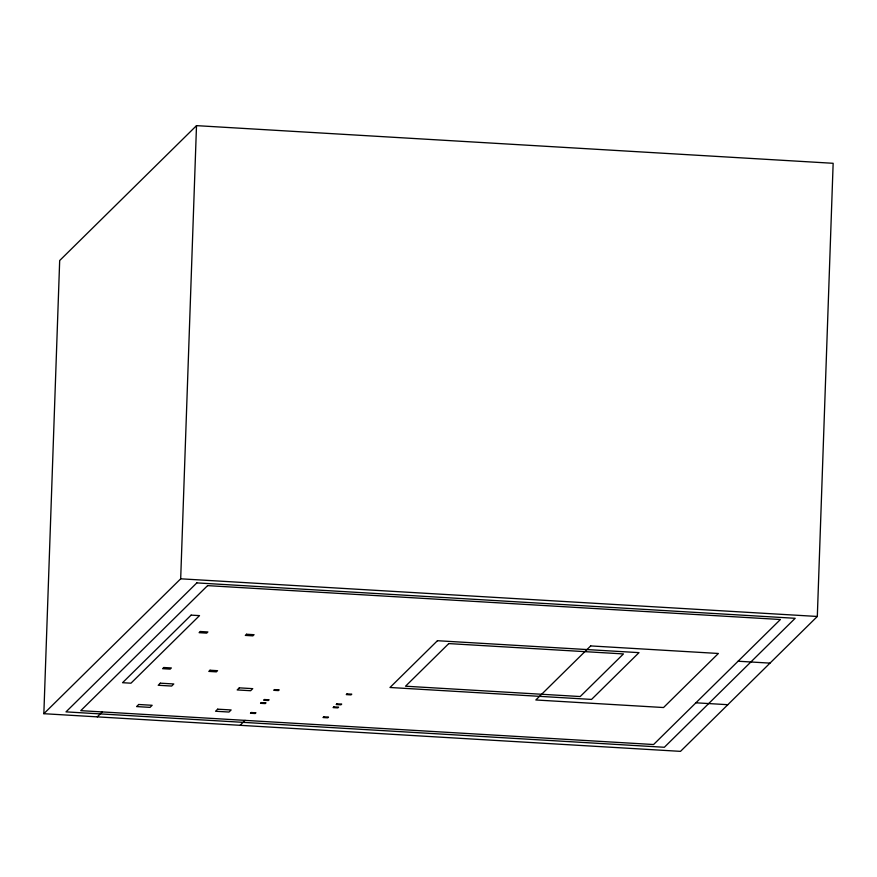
<?xml version="1.0" encoding="UTF-8"?>
<svg xmlns="http://www.w3.org/2000/svg" width="877" height="877" viewBox="0 0 877 877"><rect width="100%" height="100%" fill="white"/><g stroke="black" fill="none" stroke-linecap="round" stroke-linejoin="round"><path stroke-width="1.32" d="M43.85 713.703L59.68 260.535L196.503 125.641L833.15 163.297L817.32 616.465L680.497 751.359L43.85 713.703L180.684 578.809L196.503 125.641M97.281 716.86L102.291 711.927M240.068 725.312L245.078 720.368M180.684 578.809L817.32 616.465M738.083 661.225L770.006 663.122M695.91 702.806L727.822 704.702M196.821 582.898L66.005 711.872L664.349 747.27L795.176 618.296L196.821 582.898M207.586 585.628L80.772 710.655L653.584 744.529L780.398 619.513L207.586 585.628M191.109 615.128L122.561 682.701L130.969 683.194L199.507 615.621L191.109 615.128M163.802 667.507L162.607 668.68L170.16 669.129L171.344 667.945L163.802 667.507M200.307 631.506L199.123 632.679L206.676 633.128L207.86 631.955L200.307 631.506M138.709 704.494L136.593 706.577L150.033 707.377L152.149 705.294L138.709 704.494M160.327 683.183L158.222 685.266L171.662 686.055L173.767 683.972L160.327 683.183M210.009 670.236L208.814 671.409L216.367 671.859L217.551 670.686L210.009 670.236M246.514 634.246L245.33 635.408L252.883 635.858L254.067 634.696L246.514 634.246M217.682 709.175L215.567 711.247L229.007 712.047L231.122 709.964L217.682 709.175M239.3 687.853L237.196 689.936L250.636 690.725L252.74 688.653L239.3 687.853M251.228 712.519L250.493 713.242L255.185 713.527L255.92 712.793L251.228 712.519M261.302 702.587L260.568 703.321L265.26 703.595L265.994 702.872L261.302 702.587M264.415 699.517L263.681 700.252L268.373 700.526L269.107 699.802L264.415 699.517M274.49 689.596L273.756 690.32L278.447 690.594L279.182 689.87L274.49 689.596M323.766 716.805L323.021 717.539L327.757 717.814L328.502 717.09L323.766 716.805M333.83 706.884L333.096 707.607L337.831 707.892L338.566 707.158L333.83 706.884M336.943 703.814L336.209 704.538L340.945 704.812L341.679 704.088L336.943 703.814M347.018 693.882L346.283 694.606L351.019 694.891L351.754 694.167L347.018 693.882M437.448 640.714L389.991 687.491L591.547 699.418L638.993 652.641L437.448 640.714M448.772 643.586L405.547 686.209L580.212 696.546L623.448 653.924L448.772 643.586M590.681 645.921L535.847 699.978L663.538 707.531L718.373 653.475L590.681 645.921"/></g></svg>
